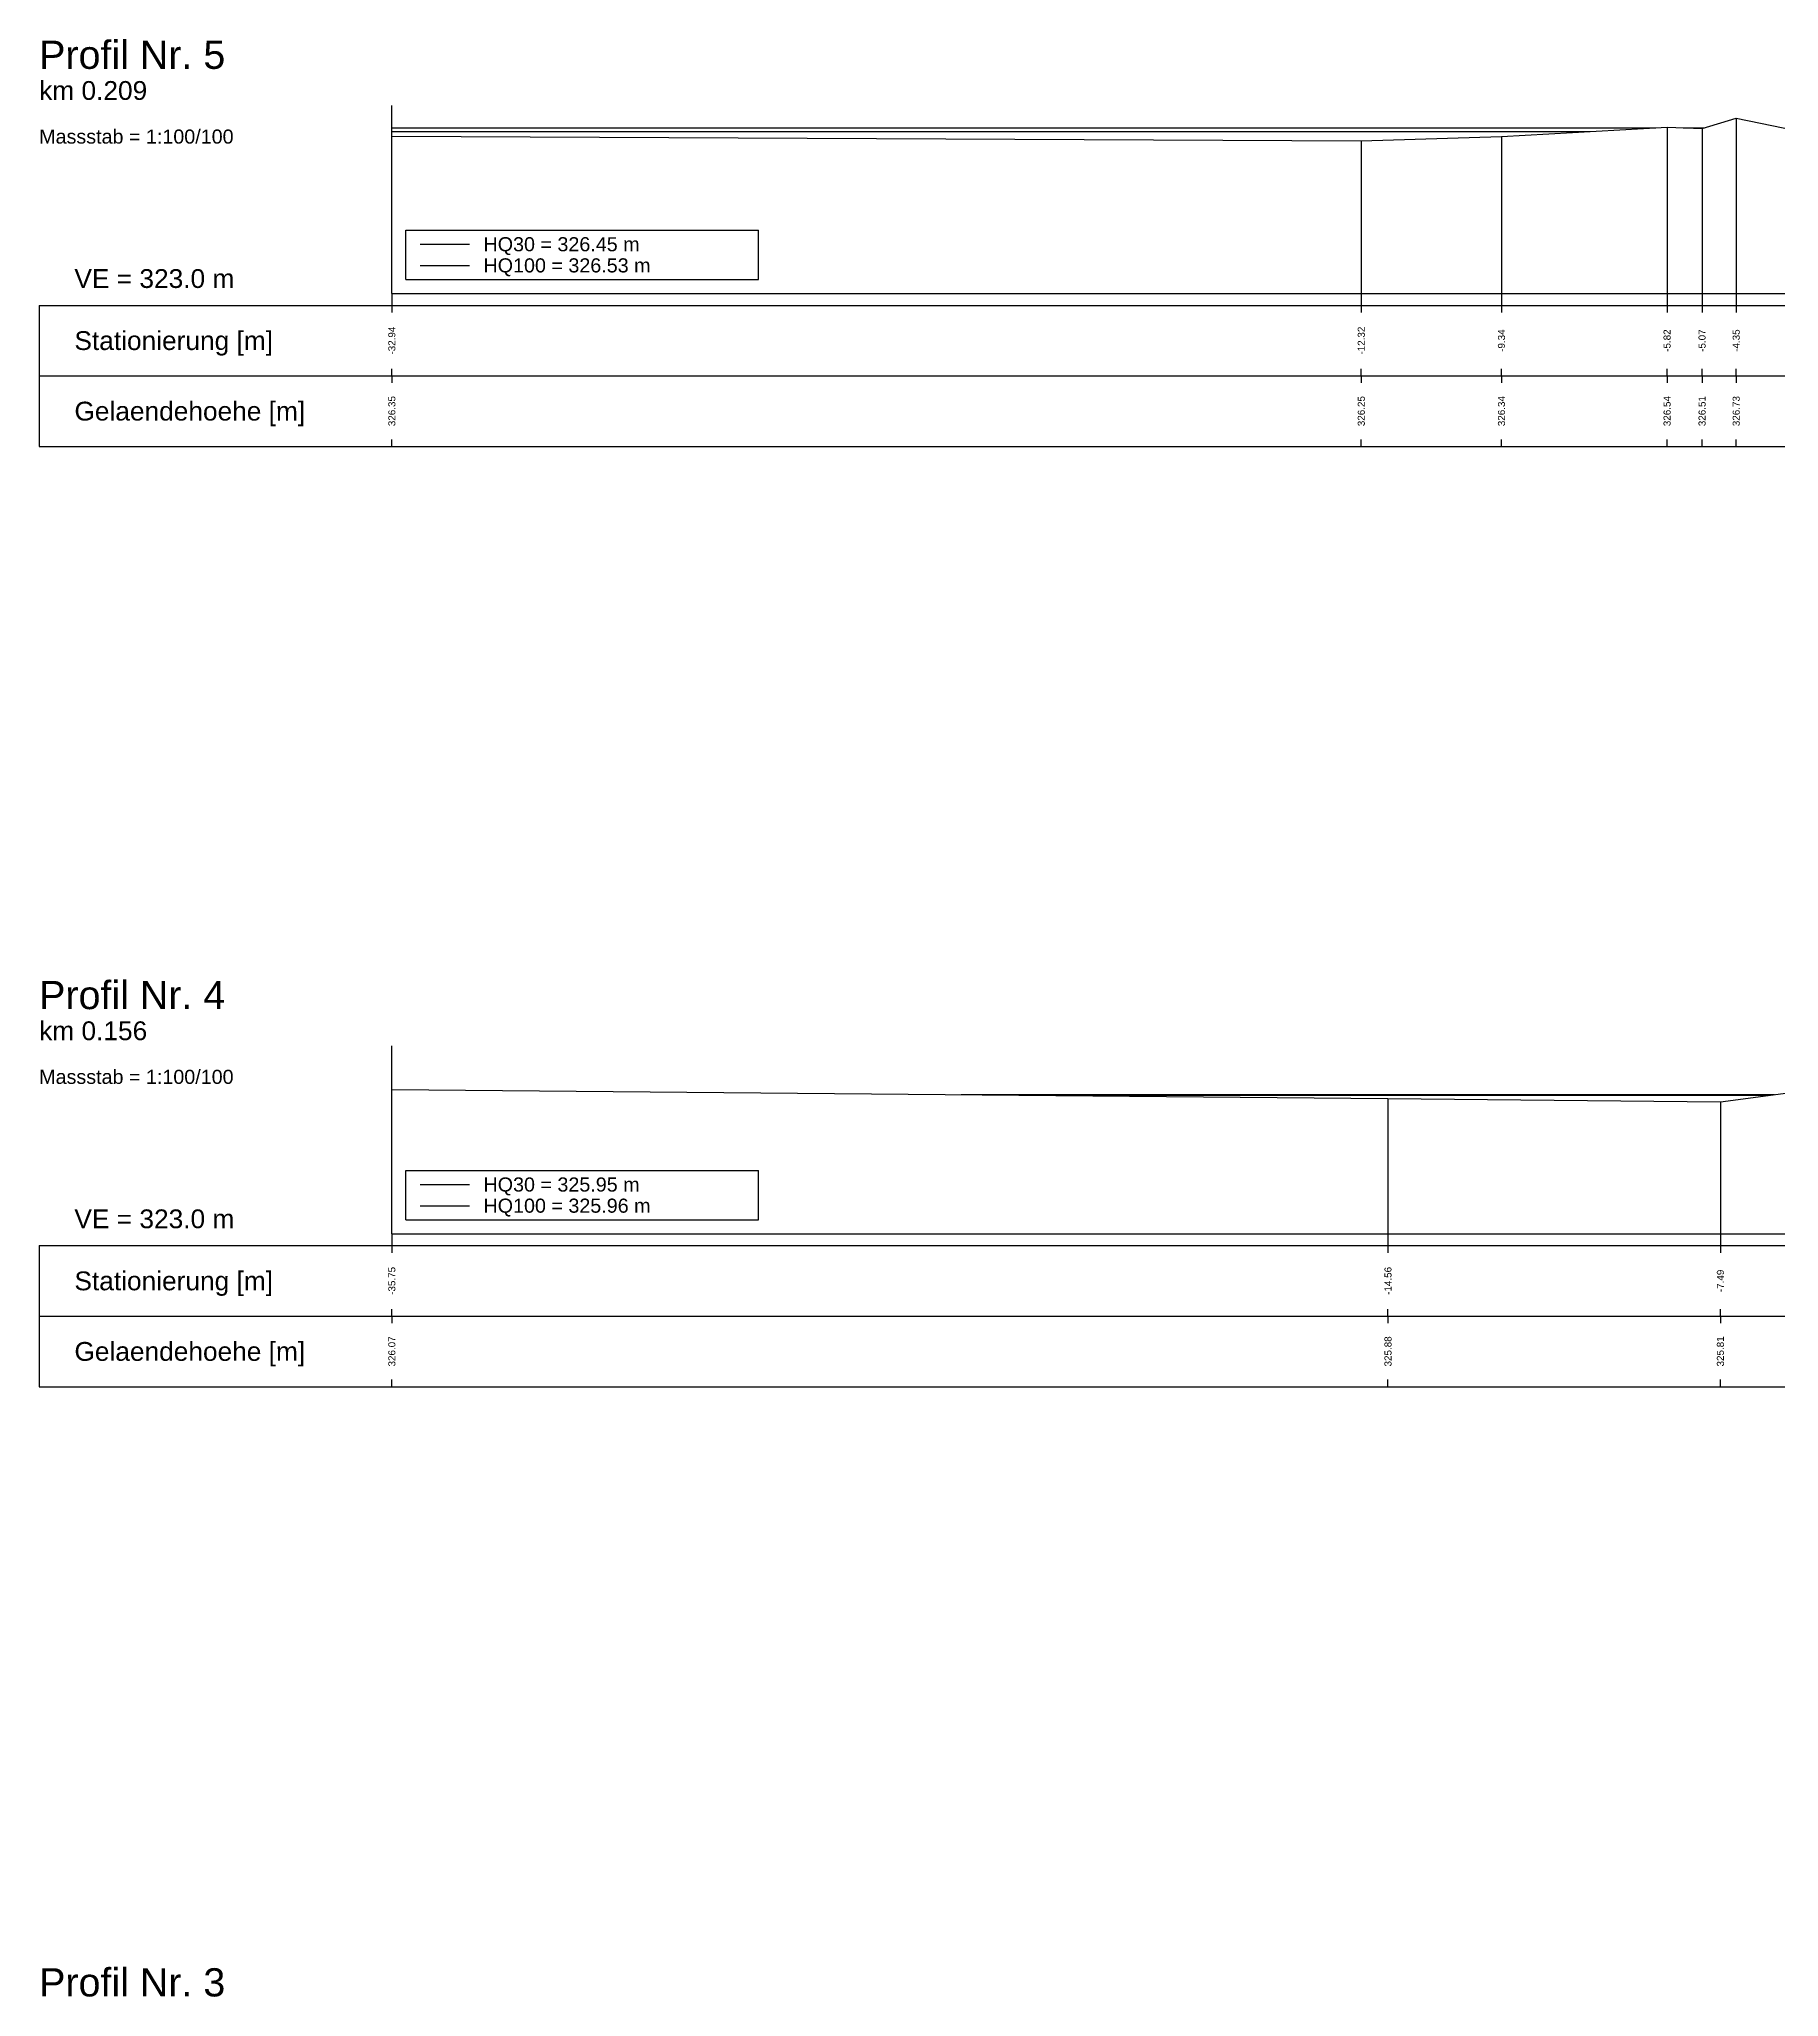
# Model space of a CAD drawing. Header units: millimetres. Extents: x -8 to 79, y -83 to 317.
# Drawn here: x -7.5 to 29.5, y -33.23 to 8.41 of the extents above; entities that cross this region are included whole.
import ezdxf
from ezdxf.enums import TextEntityAlignment as Align

# ---------------------------------------------------------------- set-up
doc = ezdxf.new("R2010")
doc.units = ezdxf.units.MM
doc.styles.get("Standard").update_dxf_attribs({"font": 'arial.ttf'})

msp = doc.modelspace()

# ---------------------------------------------------------------- linework, layer by layer
at = {"layer": 'band'}
for p, q in [((0, 2.75), (0, 2.6)), ((20.618, 2.75), (20.618, 2.6)), ((23.599, 2.75), (23.599, 2.6)), ((27.121, 2.75), (27.121, 2.6)), ((27.865, 2.75), (27.865, 2.6)), ((28.591, 2.75), (28.591, 2.6)), ((0, 1.25), (0, 1.4)), ((0, 1.25), (0, 1.1)), ((20.618, 1.25), (20.618, 1.4)), ((20.618, 1.25), (20.618, 1.1)), ((23.599, 1.25), (23.599, 1.4)), ((23.599, 1.25), (23.599, 1.1)), ((27.121, 1.25), (27.121, 1.4)), ((27.121, 1.25), (27.121, 1.1)), ((27.865, 1.25), (27.865, 1.4)), ((27.865, 1.25), (27.865, 1.1)), ((28.591, 1.25), (28.591, 1.4)), ((28.591, 1.25), (28.591, 1.1)), ((0, -0.25), (0, -0.1)), ((20.618, -0.25), (20.618, -0.1)), ((23.599, -0.25), (23.599, -0.1)), ((27.121, -0.25), (27.121, -0.1)), ((27.865, -0.25), (27.865, -0.1)), ((28.591, -0.25), (28.591, -0.1)), ((0, -17.25), (0, -17.4)), ((21.186, -17.25), (21.186, -17.4)), ((28.255, -17.25), (28.255, -17.4)), ((0, -18.75), (0, -18.6)), ((21.186, -18.75), (21.186, -18.6)), ((28.255, -18.75), (28.255, -18.6)), ((0, -18.75), (0, -18.9)), ((21.186, -18.75), (21.186, -18.9)), ((28.255, -18.75), (28.255, -18.9)), ((0, -20.25), (0, -20.1)), ((21.186, -20.25), (21.186, -20.1)), ((28.255, -20.25), (28.255, -20.1))]:
    msp.add_line(p, q, dxfattribs=at)
at = {"layer": 'frame'}
for p, q in [((0, 3), (0, 7)), ((0.3, 3.3), (0.3, 4.35)), ((0.3, 4.35), (7.8, 4.35)), ((7.8, 3.3), (7.8, 4.35)), ((0, 3), (67.1, 3)), ((0.3, 3.3), (7.8, 3.3)), ((-7.5, 2.75), (67.1, 2.75)), ((-7.5, 2.75), (-7.5, 1.25)), ((-7.5, 1.25), (67.1, 1.25)), ((-7.5, 1.25), (-7.5, -0.25)), ((-7.5, -0.25), (67.1, -0.25)), ((0, -17), (0, -13)), ((0.3, -16.7), (0.3, -15.65)), ((0.3, -15.65), (7.8, -15.65)), ((7.8, -16.7), (7.8, -15.65)), ((0, -17), (70.138, -17)), ((0.3, -16.7), (7.8, -16.7)), ((-7.5, -17.25), (70.138, -17.25)), ((-7.5, -17.25), (-7.5, -18.75)), ((-7.5, -18.75), (70.138, -18.75)), ((-7.5, -18.75), (-7.5, -20.25)), ((-7.5, -20.25), (70.138, -20.25))]:
    msp.add_line(p, q, dxfattribs=at)
at = {"layer": 'HQ100', "color": 3}
for p, q in [((0, 6.526), (26.879, 6.526)), ((27.461, 6.526), (27.919, 6.526)), ((0.6, 3.6), (1.65, 3.6)), ((12.109, -14.039), (29.405, -14.039)), ((0.6, -16.4), (1.65, -16.4))]:
    msp.add_line(p, q, dxfattribs=at)
at = {"layer": 'HQ30', "color": 2}
for p, q in [((0, 6.447), (25.487, 6.447)), ((0.6, 4.05), (1.65, 4.05)), ((13.425, -14.05), (29.316, -14.05)), ((0.6, -15.95), (1.65, -15.95))]:
    msp.add_line(p, q, dxfattribs=at)
at = {"layer": 'marker', "color": 253}
for p, q in [((28.591, 6.73), (28.591, 3)), ((20.618, 6.25), (20.618, 3)), ((23.599, 6.34), (23.599, 3)), ((27.121, 6.54), (27.121, 3)), ((27.865, 6.51), (27.865, 3)), ((0, 3), (0, 2.75)), ((20.618, 3), (20.618, 2.75)), ((23.599, 3), (23.599, 2.75)), ((27.121, 3), (27.121, 2.75)), ((27.865, 3), (27.865, 2.75)), ((28.591, 3), (28.591, 2.75)), ((21.186, -14.12), (21.186, -17)), ((28.255, -14.19), (28.255, -17)), ((0, -17), (0, -17.25)), ((21.186, -17), (21.186, -17.25)), ((28.255, -17), (28.255, -17.25))]:
    msp.add_line(p, q, dxfattribs=at)
at = {"layer": 'profile'}
for points in [[(0, 6.35), (20.618, 6.25), (23.599, 6.34), (27.121, 6.54), (27.865, 6.51), (28.591, 6.73), (29.868, 6.47), (31.076, 5.91), (31.75, 5.23), (32.264, 5.11), (32.405, 5.06), (32.435, 5), (32.928, 4.96), (33.391, 4.92), (33.622, 5.71), (34.096, 5.96), (35.203, 6.31), (36.22, 6.41), (38.383, 6.38), (38.834, 6.32), (41.005, 6.26), (44.897, 6.12), (48.299, 6.26), (67.1, 6.23)], [(0, -13.93), (21.186, -14.12), (28.255, -14.19), (30.23, -13.93), (31.223, -13.99), (33.137, -14.29), (33.939, -14.66), (35.153, -15.71), (35.323, -15.68), (35.413, -15.77), (35.764, -15.81), (36.045, -15.77), (36.165, -15.64), (36.456, -15.54), (37.428, -14.28), (38.32, -13.98), (39.183, -13.88), (40.155, -13.92), (41.699, -14.18), (43.573, -14.26), (48.829, -14.28), (51.37, -14.25), (70.138, -14.14)]]:
    msp.add_lwpolyline(points, dxfattribs=at)

# ---------------------------------------------------------------- texts
for s, height, p in [('Profil Nr. 5', 0.6, (-7.5, 7.6)), ('km 0.209', 0.4, (-7.5, 7)), ('Massstab = 1:100/100', 0.3, (-7.5, 6.1)), ('VE = 323.0 m', 0.4, (-6.75, 3)), ('Profil Nr. 4', 0.6, (-7.5, -12.4)), ('km 0.156', 0.4, (-7.5, -13)), ('Massstab = 1:100/100', 0.3, (-7.5, -13.9)), ('VE = 323.0 m', 0.4, (-6.75, -17)), ('Profil Nr. 3', 0.6, (-7.5, -33.4))]:
    msp.add_text(s, height=height).set_placement(p, align=Align.BOTTOM_LEFT)
for s, height, p in [('HQ30 = 326.45 m', 0.3, (1.95, 4.05)), ('HQ100 = 326.53 m', 0.3, (1.95, 3.6)), ('Stationierung [m]', 0.4, (-6.75, 2)), ('Gelaendehoehe [m]', 0.4, (-6.75, 0.5)), ('HQ30 = 325.95 m', 0.3, (1.95, -15.95)), ('HQ100 = 325.96 m', 0.3, (1.95, -16.4)), ('Stationierung [m]', 0.4, (-6.75, -18)), ('Gelaendehoehe [m]', 0.4, (-6.75, -19.5))]:
    msp.add_text(s, height=height).set_placement(p, align=Align.MIDDLE_LEFT)
for s, p in [('-32.94', (0, 2)), ('-12.32', (20.618, 2)), ('-9.34', (23.599, 2)), ('-5.82', (27.121, 2)), ('-5.07', (27.865, 2)), ('-4.35', (28.591, 2)), ('326.35', (0, 0.5)), ('326.25', (20.618, 0.5)), ('326.34', (23.599, 0.5)), ('326.54', (27.121, 0.5)), ('326.51', (27.865, 0.5)), ('326.73', (28.591, 0.5)), ('-35.75', (0, -18)), ('-14.56', (21.186, -18)), ('-7.49', (28.255, -18)), ('326.07', (0, -19.5)), ('325.88', (21.186, -19.5)), ('325.81', (28.255, -19.5))]:
    msp.add_text(s, height=0.15, rotation=90).set_placement(p, align=Align.MIDDLE)

doc.saveas('drawing.dxf')
